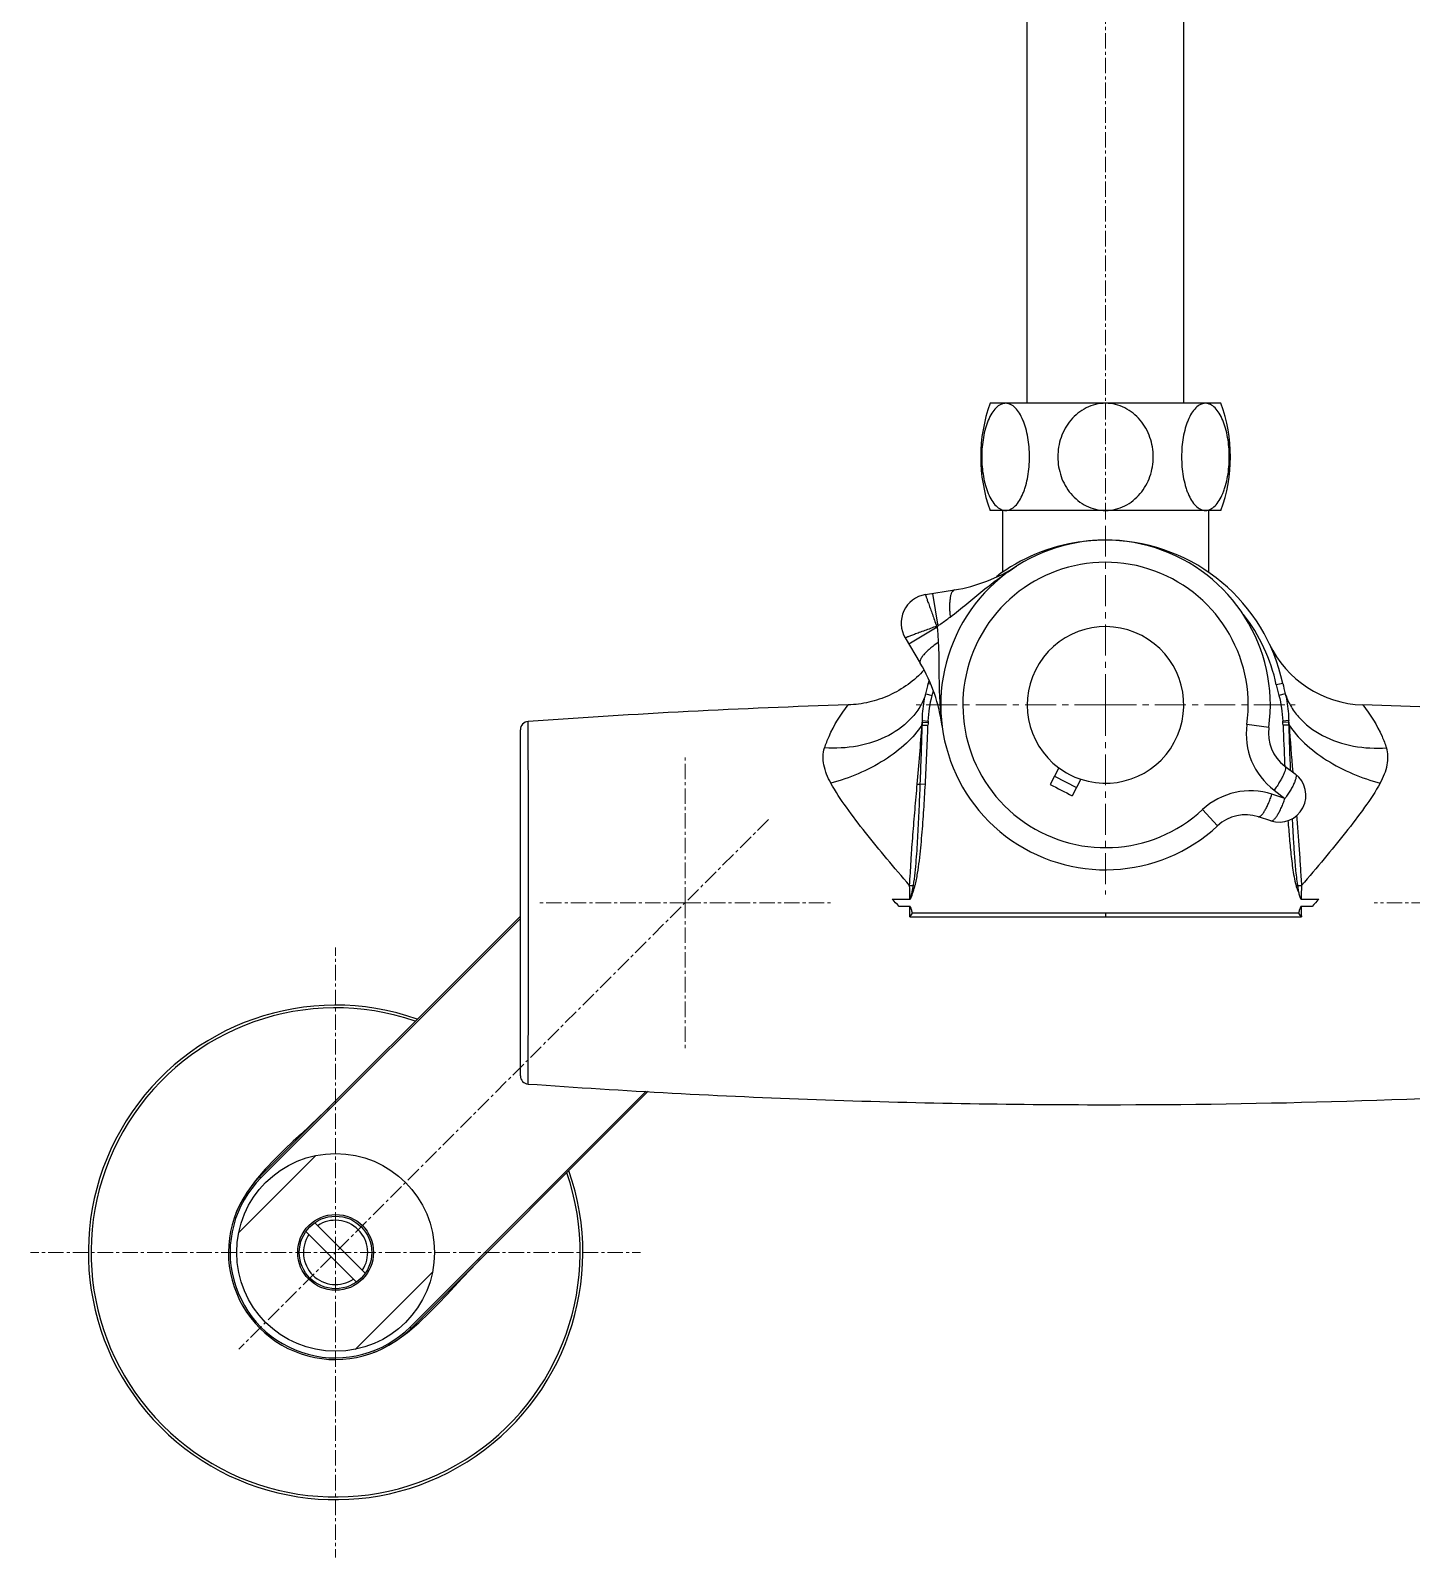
# Model space of a CAD drawing. Extents: x 0 to 3160, y 0 to 2315.
# Drawn here: x 947.6 to 1115.2, y 397.5 to 582.7 of the extents above; entities that cross this region are included whole.
import ezdxf

# ---------------------------------------------------------------- set-up
doc = ezdxf.new("R2010")
doc.units = 0
doc.header["$LTSCALE"] = 10
doc.header["$MEASUREMENT"] = 0
doc.linetypes.add('CENTER', pattern=[0.6, 0.375, -0.075, 0.075, -0.075])
doc.linetypes.add('CENTER2', pattern=[28.575000000000003, 19.05, -3.175, 3.175, -3.175])
doc.layers.add('Cneter', color=1, linetype='CENTER2', lineweight=13)
for name, color, linetype in [('DEF_LAYER_ASSEM_MEMBER', 7, 'CONTINUOUS'), ('DEFAULT_1', 7, 'CENTER'), ('MEMBER', 7, 'CONTINUOUS')]:
    doc.layers.add(name, color=color, linetype=linetype)

msp = doc.modelspace()

# ---------------------------------------------------------------- linework, layer by layer
at = {"layer": 'Cneter', "linetype": 'CENTER', "lineweight": 5, "ltscale": 0.5}
for p, q in [((1078.088350961107, 523.5416439069024), (1078.088350961107, 1465.497907856703)), ((1027.088350961108, 476.8979078567025), (1027.088350961108, 494.6479078567025)), ((1037.199977932108, 487.0095348277025), (972.9027805662081, 422.7123374618025)), ((1027.088350961108, 476.8979078567025), (1009.338350961108, 476.8979078567025)), ((1027.088350961108, 476.8979078567025), (1044.838350961108, 476.8979078567025)), ((1027.088350961108, 476.8979078567025), (1027.088350961108, 459.1479078567025)), ((1129.088350961107, 476.8979078567025), (1110.700007140007, 476.8979078567025)), ((984.6619440900076, 434.4715009855025), (984.6619440900076, 471.4859251443025)), ((984.6619440900076, 434.4715009855025), (947.647519931108, 434.4715009855025)), ((984.6619440900076, 434.4715009855025), (1021.676368248807, 434.4715009855025)), ((984.6619440900076, 434.4715009855025), (984.6619440900076, 397.4570768267025))]:
    msp.add_line(p, q, dxfattribs=at)
at = {"layer": 'DEF_LAYER_ASSEM_MEMBER', "color": 7, "linetype": 'Continuous'}
for p, q in [((1068.588350961107, 537.4979078567026), (1068.588350961107, 1338.880638708803)), ((1087.588350961107, 537.4979078567026), (1087.588350961107, 1338.880638708803)), ((1092.087721909707, 537.4979078567026), (1064.088980012608, 537.4979078567026)), ((1092.087721909707, 524.4979078567026), (1064.088980012608, 524.4979078567026)), ((1065.588350961107, 524.4979078567026), (1065.588350961107, 516.9987652065024)), ((1090.588350961107, 524.4979078567026), (1090.588350961107, 516.9895474356026)), ((1056.227518986208, 514.2839242906025), (1059.756371160308, 514.8586343618026)), ((1053.782194098807, 509.0399136045025), (1055.610244523008, 505.9672370948024)), ((1007.088350961108, 455.9000136974025), (1007.088350961108, 497.8958459827025)), ((1072.426248766207, 493.2696315944025), (1071.380884186909, 491.2615049214025)), ((1099.837410061507, 493.4899746885025), (1101.115284209307, 492.5235260610025)), ((1071.909468169808, 492.2769053052025), (1074.570500669308, 490.8916594655025)), ((1075.087281265707, 491.8843857547025), (1074.041916686407, 489.8762590817025)), ((1098.155949241307, 486.8386964798025), (1096.631325907108, 487.3311363990025)), ((1007.088350961108, 475.2826841675025), (975.4695559346073, 443.6638891409025)), ((1078.088350962407, 475.6370926054025), (1054.659402333107, 475.6438391889025)), ((1101.517299589208, 475.6438391889025), (1078.088350962407, 475.6370926054025)), ((993.8543322454079, 425.2791128301025), (1022.607274047208, 454.0320546319026)), ((979.529306873108, 447.9572918636025), (978.4755823970081, 446.9607082849025)), ((982.2812920379074, 446.2329845572025), (972.9004605183072, 436.8521530375025)), ((972.9570978083075, 440.1298536178025), (972.5728920005076, 439.2522130273025)), ((972.4996694362071, 439.0626963904025), (972.509431463608, 439.0884736805025)), ((982.1265360918078, 438.0675691554025), (988.2580122599074, 431.9360929873025)), ((987.1973520881074, 430.8754328156025), (981.0658759200078, 437.0069089837025)), ((996.423427661708, 432.0908489335025), (987.0425961420078, 422.7100174138025)), ((996.0348739637075, 427.1482181286025), (997.1519360326074, 428.2859550119025)), ((989.2788078462072, 422.3189469718025), (989.2531394948073, 422.3092263317025)), ((989.4413887907076, 422.3819638417025), (989.2788078462072, 422.3189469718025))]:
    msp.add_line(p, q, dxfattribs=at)
at = {"layer": 'DEF_LAYER_ASSEM_MEMBER', "color": 9, "linetype": 'Continuous'}
for p, q in [((1057.085719892608, 514.4236911835026), (1057.728690155008, 510.4757057173024)), ((1057.664394429108, 510.3378230882025), (1054.226768783108, 508.2926507439025)), ((1057.595288409808, 510.4539798634025), (1057.728690539207, 510.4757057798025)), ((1057.595288409808, 510.4539798634025), (1057.664385407208, 510.3378382527025)), ((1056.276665700007, 502.2572381179025), (1057.048901232907, 502.0521273033025)), ((1056.579542586807, 503.5208033027025), (1056.864583807308, 503.4595335051025)), ((1099.597159335808, 503.5208033023025), (1098.815001284007, 503.3526836092025)), ((1099.899318922207, 502.2571141759025), (1099.127800846107, 502.0521267138025)), ((1055.844551475408, 498.4580802912025), (1056.547031643808, 498.4323053835025)), ((1055.855095896108, 498.8092944013025), (1056.561793876608, 498.7738716446025)), ((1055.862154129708, 498.9930495102025), (1056.571361890708, 498.9518809319025)), ((1058.186518069608, 498.8783059311025), (1058.193272175107, 498.8204561746025)), ((1097.900333336107, 498.1619702893025), (1095.238258185007, 498.5295898074025)), ((1100.314546867108, 498.9930231911025), (1099.605340078007, 498.9518801350025)), ((1100.321605971707, 498.8093090056025), (1099.614908045707, 498.7738716446025)), ((1100.332150519107, 498.4581156138025), (1099.629670278408, 498.4323053835025)), ((1099.824048085007, 493.7568942097025), (1099.836733803608, 493.4900394619025)), ((1055.615774982808, 491.3109112942025), (1056.226744436208, 491.2773523566025)), ((1099.862518700707, 489.5629935783025), (1098.286527675107, 490.0720248098025)), ((1098.541593410608, 490.5620015289025), (1099.862518700707, 489.5629935783025)), ((1091.693186060507, 486.2381513131025), (1089.865146202008, 488.2079377218025)), ((1054.777849718008, 479.0068263662025), (1054.965730671507, 478.9531079407025)), ((1052.207212822807, 477.3359260660025), (1054.367876460308, 477.3369098926025)), ((1054.350437711408, 476.4589157110025), (1053.033125437108, 476.4595058157025)), ((1101.825527783207, 477.3369026141025), (1103.969489099507, 477.3359260660025)), ((1103.143576485209, 476.4595058157025), (1101.826154394908, 476.4589156632025)), ((1007.088350961108, 474.9998414551025), (975.6109772908076, 443.5224677847025)), ((1054.323197544708, 475.1800273391025), (1078.088350961107, 475.1746496985025)), ((1078.088350808608, 475.6370926054025), (1078.088350961107, 475.1756210510025)), ((1078.088350961107, 475.1756210510025), (1101.853504377508, 475.1800273388025)), ((993.7129108891077, 425.4205341863025), (1022.340356381307, 454.0479796785025)), ((975.6109772908076, 443.5224677847025), (975.4695559345073, 443.6638891409025)), ((993.7129108891077, 425.4205341863025), (993.8543322454079, 425.2791128301025))]:
    msp.add_line(p, q, dxfattribs=at)
at = {"layer": 'DEF_LAYER_ASSEM_MEMBER', "color": 7, "linetype": 'Continuous'}
for points in [[(983.8805061533076, 452.0748949073025), (982.6465235282076, 450.8720208052025), (981.5260260807072, 449.8147815213025), (980.5141882612079, 448.8735922656025), (979.529306873108, 447.9572918636025)], [(978.4755823970081, 446.9607082849025), (977.3376018710078, 445.8433653962025), (976.1285809806077, 444.5810807970025)], [(976.1285809806077, 444.5810807970025), (974.9402820758078, 443.2032245817025), (973.8840649012072, 441.7603379523025), (972.9570978083075, 440.1298536178025)], [(1000.005589512208, 431.3359735214025), (1001.062755698407, 432.4563858818025), (1002.265433680108, 433.6901587681025)], [(997.1519360326074, 428.2859550119025), (998.1482906863075, 429.3394582222025), (1000.005589512208, 431.3359735214025)], [(993.3950879347076, 424.7509801953025), (994.7728493586073, 425.9393530811025), (996.0348739637075, 427.1482181286025)], [(989.4429915204073, 422.3825814883025), (990.3215039873076, 422.7672362237025), (991.9522874644081, 423.6946112226025), (993.3950879347076, 424.7509801953025)]]:
    msp.add_lwpolyline(points, dxfattribs=at)
for radius in [12, 4.6, 4.4]:
    msp.add_circle((984.6619440900076, 434.4715009855025), radius, dxfattribs=at)
for centre, radius, start, end in [((1081.882916178507, 530.9979078567026), 18.9445652174, 159.9337588912876, 200.0662411087124), ((1074.293785743808, 530.9979078567026), 18.9445652174, 339.9337588912875, 20.0662411087124), ((1078.088350961107, 500.8979078567025), 20, 352.1374624822965, 312.8625375189048), ((1078.088350961107, 498.8979078567025), 22, 98.05452688581433, 127.0270360217131), ((1078.088350961107, 498.8979078567025), 22, 91.38002677780476, 96.75986921317764), ((1078.088350961107, 498.8979078567025), 22, 12.13005510270703, 88.07774966850181), ((1056.541519848308, 534.5985616930025), 20, 279.2500000000025, 302.5950463845047), ((1056.790117965807, 510.8294370076025), 3.5, 99.25000000000246, 210.7499543185933), ((1078.088350961107, 500.8979078567025), 9.5, 251.5847202874123, 233.4152797126101), ((1109.711081081608, 513.8980058310026), 12.999999993, 205.3734100839054, 268.1754869719035), ((1038.422116293008, 495.7413753732025), 20, 7.404934508595136, 30.75000000000616), ((1078.088350961107, 498.8979078567025), 22, 166.9004090995098, 167.8699440022899), ((1077.748413402707, -472.1824729124974), 973.5761574321001, 91.81696427621658, 94.10720861241447), ((1078.143641887908, -476.2606543461976), 977.6621430382, 86.01086130579343, 88.17394036102553), ((1008.088350961108, 497.8958946015025), 1, 94.03340263811788, 180.0027856511965), ((1102.853328929907, 497.4779858974025), 5, 172.1373869552048, 232.9017394561252), ((1162.545003147408, 663.1376272103025), 194.5566704047, 242.0582545664184, 242.94174543359), ((1099.154858249107, 489.9313782924025), 3.25, 252.0999999999887, 52.90000000001874), ((1095.094394835009, 482.5732121768025), 5, 72.09821798147952, 132.8626091118849), ((993.1175037354078, 519.9001544562025), 75.8025509073, 323.8461539943007, 324.2791455419925), ((1163.059198265808, 519.9001544845025), 75.8025509879, 215.7208544405151, 216.1538459878795), ((984.6619440900076, 434.4715009855025), 30, 70.7201442692256, 19.27985340828447), ((1008.088350961108, 455.9000146199025), 1, 180.0000528579959, 265.9677740765916), ((1078.087107524108, 1431.436092566603), 979.0418698647001, 270.0000727687787, 273.4256677797123), ((984.6619440900076, 434.4715009855025), 13, 135.0000000000071, 315.0000000000071), ((984.6619440900076, 434.4715009855025), 3.9, 326.0874892109997, 123.9125107889924), ((984.6619440900076, 434.4715009855025), 3.9, 146.0874892109997, 303.9125107889924)]:
    msp.add_arc(centre, radius, start, end, dxfattribs=at)
at = {"layer": 'DEF_LAYER_ASSEM_MEMBER', "color": 9, "linetype": 'Continuous'}
for centre, radius, start, end in [((1078.088350961107, 500.8979078567025), 17.3126570046, 352.1374624821031, 312.8625375179073), ((1078.088350961107, 498.8979078567025), 21.2, 12.13003815550112, 37.76520267221893), ((1078.088350961107, 500.8979078567025), 22.5, 154.8062926734163, 155.1936813515944), ((1028.730858352307, 509.5290585834025), 28.4894870045, 345.212686563592, 347.8252574339978), ((1028.681187015508, 509.5669153166025), 29.3461964964, 345.1627860021945, 346.3249369122116), ((1126.188420114408, 509.2484253099025), 28.0011397744, 192.1547985023958, 194.892138941988), ((1127.446348777607, 509.5291800613025), 28.4900064686, 192.1747678109, 194.7872907688962), ((1105.532426464408, 504.1382479773025), 47.64159718810001, 182.9934046663011, 183.9058766646025), ((1100.977332501907, 503.8219010597025), 43.07553488470001, 183.8987871353003, 186.2259182375958), ((470.8041803386077, 513.6075616195026), 585.236483367, 357.8166030178019, 358.5166725923015), ((964.8564191822079, 507.0391506934025), 91.35999561770001, 354.6080756573022, 354.8305036521049), ((1055.400146062808, 502.0596441771025), 3.6288611204, 276.519963658489, 277.0343442377832), ((1093.715652243707, 497.4969020457025), 37.8832962954, 178.014692092195, 178.5461040963036), ((1085.873516272808, 496.1050868717025), 30.1500540193, 174.5019274844001, 174.8577500887957), ((1055.442963687507, 501.1226968855025), 2.3498191944, 279.8490493004056, 280.1012967598032), ((1078.499519653007, 498.0313352137025), 22.6577833852, 177.5685373014995, 178.0323334839962), ((655.5097749550077, 512.7998539016025), 401.2945398369, 356.9255987017049, 357.9482006798031), ((1081.918577561908, 497.5068686996025), 25.3884181337, 177.139479617701, 177.911040975905), ((1079.192847349508, 497.6467124070025), 22.6591056585, 176.6979252410031, 177.1486901488992), ((1099.374190842907, 503.6573701534025), 41.4640065999, 186.2401491803007, 186.6185143104049), ((1098.959054188208, 503.6090616303025), 41.04606833, 186.6996210926, 186.9651273167981), ((1098.604976959208, 503.5656244295025), 40.6893367193, 186.9648747136989, 187.4076329126019), ((1103.685233368607, 497.3631072665025), 8.5271373432, 172.137484385095, 232.8999780970189), ((1076.983851227707, 497.6467122810025), 22.6591090057, 2.851309748602627, 3.302072571295207), ((1074.258124503107, 497.5068687058025), 25.3884179908, 2.088959021899478, 2.860520384398987), ((1549.828824833908, 514.8073567191025), 450.4968602207, 182.0830956645022, 182.6782472957987), ((1070.306240109907, 496.1053575352025), 30.1469875932, 5.142257880698413, 5.498114417902931), ((1077.674680038008, 498.0312388282024), 22.6602874505, 1.967692845600205, 2.431433906604801), ((1062.459692217208, 497.4968612923025), 37.8846543538, 1.45390542869826, 1.985298382997511), ((1100.733738231607, 501.1226968674025), 2.349819176, 259.8987032394028, 260.150950700705), ((1191.320282600507, 507.0391506811025), 91.3599954775, 185.1694963480969, 185.3919243432949), ((1100.776555859407, 502.0596441764025), 3.6288611196, 262.9656557621119, 263.4800363416159), ((1738.395664125109, 515.1760172427025), 638.282488878, 181.5008649068, 181.9919901031993), ((1095.665657957508, 481.9576509119025), 8.527134444400001, 72.10001048391624, 132.8625270339126), ((1053.317813686208, 503.6825132862025), 24.7188143646, 272.2968245209148, 273.386192425612), ((1006.808610166808, 476.8941220338025), 47.5457766346, 0.5335810327975696, 2.518650360597783), ((1102.858888204308, 503.6825124154025), 24.7188134934, 266.6138058228761, 267.7031776459008), ((1149.184980682508, 476.9006176806025), 47.3625570295, 177.4794656482956, 179.4722130915009), ((806.3501360438077, 244.8227395103025), 338.390435825, 43.19827404218616, 43.40217908027576), ((1006.971154628207, 476.8951398058025), 47.3831279393, 357.9244970854018, 359.4725126566003), ((1149.206553555907, 476.8951695073025), 47.3841346167, 180.5275120525995, 182.0754947390966), ((1293.445325791209, 297.9541533282025), 260.9193655971, 136.5675495629922, 136.8319973144159), ((984.6619440900076, 434.4715009855025), 29.6728526794, 71.0188175184742, 18.98117822909509), ((984.6619440900076, 434.4715009855025), 12.8, 135.0000000000071, 315.0000000000071)]:
    msp.add_arc(centre, radius, start, end, dxfattribs=at)
at = {"layer": 'DEF_LAYER_ASSEM_MEMBER', "color": 7, "linetype": 'Continuous'}
for points, start_tangent, end_tangent in [([(1065.963995308208, 537.4979078567026), (1065.366060126107, 537.3566043294024), (1064.800062955308, 536.9453618336024), (1064.292422089307, 536.2975341699025), (1063.861464563708, 535.4564023534026), (1063.678473928007, 534.9773150401024), (1063.518473991908, 534.4663873447025), (1063.269983850308, 533.3690271680025), (1063.119583079208, 532.2022914138024), (1063.069066899007, 531.0014692652026), (1063.118999587708, 529.8004112211024), (1063.268912757007, 528.6328753458026), (1063.517164114108, 527.5340840245026), (1063.677150020708, 527.0223304353026), (1063.860241812607, 526.5423576413025), (1064.291536750207, 525.6997622759025), (1064.799505812907, 525.0509985407025), (1065.365774325008, 524.6393566818026), (1065.963995308208, 524.4979078567026)], (-1, 0), (1, 0)), ([(1065.963995308208, 524.4979078567026), (1066.562049583708, 524.6393044799024), (1067.128174064208, 525.0507015504024), (1067.635856335708, 525.6988099599025), (1068.066954046308, 526.5404523691025), (1068.250002861207, 527.0199056186025), (1068.410009145407, 527.5311940489025), (1068.658457606907, 528.6293374310026), (1068.808671594008, 529.7966653329024), (1068.858917384709, 530.9978926949025), (1068.808673782207, 532.1991227355024), (1068.658461793308, 533.3664544806024), (1068.410015566507, 534.4645990778024), (1068.250010459607, 534.9758878546024), (1068.066963906807, 535.4553411237025), (1067.635865981307, 536.2969886725025), (1067.128181553708, 536.9451066018025), (1066.562053015608, 537.3565087359025), (1065.963995308208, 537.4979078567026)], (1, 0), (-1, 0)), ([(1078.088350961107, 537.4979078567026), (1076.891715075408, 537.3564189904025), (1075.758933047608, 536.9445947342026), (1074.743246371507, 536.2959629706024), (1073.881198049408, 535.4539206285026), (1072.698876624907, 533.3649001606025), (1072.298493891407, 530.9965710207025), (1072.699695172607, 528.6285910689026), (1073.882413744508, 526.5404531009026), (1074.744408173707, 525.6989140481026), (1075.759889003508, 525.0507538291024), (1076.892052017607, 524.6393091641025), (1078.088350961107, 524.4979078567026)], (-1, 0), (1, 0)), ([(1078.088350961107, 524.4979078567026), (1079.284952633307, 524.6393874468024), (1080.417702486508, 525.0511866030026), (1081.433379773007, 525.6997893641026), (1082.295430514807, 526.5418065874026), (1083.477771094807, 528.6307587001024), (1083.878209540208, 530.9989463640024), (1083.477132579608, 533.3668706039025), (1082.294498374808, 535.4551158500026), (1081.432493163407, 536.2967449498026), (1080.416975141208, 536.9449853297026), (1079.284732821909, 537.3564863351025), (1078.088350961107, 537.4979078567026)], (1, 0), (-1, 0)), ([(1090.212706614107, 537.4979078567026), (1089.614653624907, 537.3565121339025), (1089.048530619808, 536.9451170571026), (1088.540848142407, 536.2970098853025), (1088.109750299707, 535.4553693582025), (1087.926701226008, 534.9759165363025), (1087.766694579608, 534.4646273525025), (1087.518244756107, 533.3664810063026), (1087.368030542708, 532.1991540282024), (1087.317784660807, 530.9979287853025), (1087.368027371507, 529.7967004274026), (1087.518239248408, 528.6293656873024), (1087.766690035107, 527.5312054090025), (1087.926697013207, 527.0199113962026), (1088.109745466407, 526.5404568058025), (1088.540844007508, 525.6988134016026), (1089.048528904308, 525.0507005056024), (1089.614653895507, 524.6393033641025), (1090.212706614107, 524.4979078567026)], (-1, 0), (1, 0)), ([(1090.212706614107, 524.4979078567026), (1090.810757575908, 524.6393021544025), (1091.376878526507, 525.0506943454025), (1091.884561373308, 525.6988000631025), (1092.315658152007, 526.5404335535025), (1092.498707097408, 527.0198844009026), (1092.658714758409, 527.5311774306026), (1092.907169469707, 528.6293395321024), (1093.057383473308, 529.7966685837025), (1093.107628429409, 530.9978936890025), (1093.057385090808, 532.1991243037025), (1092.907172273708, 533.3664595310024), (1092.658722166607, 534.4646144973026), (1092.498715463407, 534.9759064497025), (1092.315666935907, 535.4553606218026), (1091.884567834108, 536.2970045048025), (1091.376883175408, 536.9451165818025), (1090.810759561407, 537.3565121329025), (1090.212706614107, 537.4979078567026)], (1, 0), (-1, 0)), ([(1056.081739373708, 505.1500500542025), (1054.123255490707, 503.3930330602025), (1051.839229139007, 502.0613957618025), (1049.373009048308, 501.2274789953025), (1046.879519750908, 500.9045964435025)], (-0.6733222830832578, -0.7393491077316247), (-0.9994928999075382, -0.0318424721782104)), ([(1101.398853987808, 479.0068555725025), (1101.432814263508, 478.6096706274025), (1101.500828072307, 478.2167735109025)], (0.05997614978222528, -0.9981998103873293), (0.2521100332112475, -0.9676985745335289)), ([(1101.500827274007, 478.2167765393025), (1101.562350430408, 477.9866475160025), (1101.627885515607, 477.7576319833025), (1101.663207234107, 477.6438854235025), (1101.701777527307, 477.5312037405025), (1101.747515174708, 477.4212808301025), (1101.777639513708, 477.3699642096025), (1101.825527780707, 477.3368968730026)], (0.2521037002692271, -0.9677002244034896), (0.9999579023023478, -0.009175708315347189)), ([(1054.659402333107, 475.6438391889025), (1054.601374673608, 475.8578359983025), (1054.539407125508, 476.0707217410025), (1054.505891707508, 476.1763953956025), (1054.469143820108, 476.2809834701025), (1054.425253365208, 476.3827334816025), (1054.350437712907, 476.4589191720025)], (-0.255266816282583, 0.9668706493140405), (-0.9999998958226165, -0.0004564589314345662)), ([(1101.826154393408, 476.4589191241025), (1101.751378732708, 476.3826044012025), (1101.707513723208, 476.2808660586025), (1101.670777375208, 476.1762960439025), (1101.637270332509, 476.0706416951025), (1101.575315988108, 475.8577956992025), (1101.517299589208, 475.6438391889025)], (-0.9999998957704265, 0.0004565732541698442), (-0.2552668163374315, -0.9668706492995598)), ([(1008.018033359607, 454.9024891062025), (1025.515961949108, 453.8047067383025), (1043.030944950207, 453.0214572477025), (1078.088350961107, 452.3942227027025)], (0.9975246548631811, -0.0703175862789092), (1, 0))]:
    msp.add_spline(points, degree=3, dxfattribs=dict(at, start_tangent=start_tangent, end_tangent=end_tangent))
at = {"layer": 'DEF_LAYER_ASSEM_MEMBER', "color": 9, "linetype": 'Continuous'}
for points, start_tangent, end_tangent in [([(1059.235202941108, 511.5696014008025), (1061.244685954208, 513.1645577109025), (1063.211060249308, 514.7776823823026), (1065.223433585308, 516.3197279389026), (1067.314935404707, 517.7482347748025)], (0.8059929958207255, 0.5919250718527915), (0.8425278161359245, 0.5386528372126426)), ([(1056.227518986208, 514.2839242906025), (1056.254625697007, 514.2091302050026), (1056.288906722708, 514.1165706690026), (1056.335574108308, 513.9881884296026), (1056.461954009108, 513.6297949467025), (1056.632803839608, 513.1499270496026), (1056.840386873908, 512.5681236420025), (1057.075894154507, 511.9072151095025), (1057.331545997908, 511.1928806480025), (1057.596269353608, 510.4512216337025)], (0.3918973584801462, -0.9200089458349217), (0.3534908789364348, -0.9354379714918285)), ([(1059.756369725008, 514.8586431686026), (1059.587576895507, 514.7727284054024), (1059.442078248408, 514.5754768791026), (1059.324256451708, 514.2726325000026), (1059.237389396008, 513.8728665277024), (1059.184030613807, 513.3876763366025), (1059.165691192708, 512.8312167991025), (1059.182936777108, 512.2190734872024), (1059.235203231207, 511.5696012365025)], (-0.9869956011356557, -0.1607472654164484), (0.1042118907695161, -0.9945551175386121)), ([(1057.728690694308, 510.4757061094026), (1058.108164251908, 510.7480597143025), (1059.235202941108, 511.5696014008025)], (0.813889355135286, 0.5810198943215872), (0.8060575380804132, 0.591837178034418)), ([(1057.598031871507, 510.4550013646025), (1056.859643609908, 510.1810331396025), (1056.148040878108, 509.9176484335025), (1055.490277147308, 509.6733131634025), (1055.189332554208, 509.5616960911025), (1054.910968993908, 509.4586801474025), (1054.658145143007, 509.3649300372025), (1054.433357470308, 509.2814740854025), (1054.238903228907, 509.2093802766025), (1054.076821764507, 509.1493226738025), (1053.948959547508, 509.1018516503025), (1053.898280811807, 509.0830102290025), (1053.856628980908, 509.0675248397025), (1053.824134974708, 509.0554571586025), (1053.800865661407, 509.0468281569025), (1053.792705037207, 509.0438058224025), (1053.786868312208, 509.0416463511025), (1053.782190192907, 509.0399202548025)], (-0.9438172858103319, -0.3304677457871166), (-0.513295738368623, 0.8582117949391107)), ([(1057.664392537607, 510.3378536721025), (1057.699667941708, 509.8720817441024), (1057.794789472207, 508.4806247483025)], (0.07804012358614723, -0.9969502189731737), (0.06474332743809955, -0.9979019498689453)), ([(1057.794790082808, 508.4806245201025), (1057.263668921008, 508.1031894706025), (1056.783654111007, 507.7229215428025), (1056.369168863008, 507.3511868016025), (1056.031788856908, 506.9984367465025), (1055.781386126408, 506.6749275211025), (1055.625126913207, 506.3900056531025), (1055.567546933808, 506.1517559890025), (1055.610229274307, 505.9672280258025)], (-0.8288590645003017, -0.559457461471098), (0.511284930928248, -0.8594112632527553)), ([(1057.794789472207, 508.4806247483025), (1057.855771984708, 506.7593120577025), (1057.870475312107, 505.0502488151025), (1057.955833732208, 501.6503559703025)], (0.06470081868313003, -0.997904706904288), (0.05234630341463992, -0.9986289924285309)), ([(1056.277302733908, 502.2568122599025), (1055.646303088608, 500.8197542512025), (1054.674486605707, 499.4551656869025), (1051.776372680408, 497.2037242820025), (1047.993861805508, 495.9149510496025), (1043.998676858708, 495.6920093953025)], (-0.3046688882297723, -0.9524583290332626), (-0.9977890737480061, 0.06646024608061725)), ([(1055.862169924308, 498.9938318791025), (1055.899245148207, 499.8186124058025), (1056.277302733908, 502.2568122599025)], (0.0208573796302041, 0.9997824611959153), (0.249690194439557, 0.9683257751401315)), ([(1099.899399400607, 502.2568113658025), (1100.277456856908, 499.8186112744025), (1100.314532027207, 498.9938306875025)], (0.2496929819614118, -0.9683250563520591), (0.02085642219636077, -0.9997824811693627)), ([(1099.899930546408, 502.2576388759025), (1100.530981010908, 500.8203332227025), (1101.501302565008, 499.4560119475025), (1104.399620620508, 497.2041060435025), (1108.182292877207, 495.9151769533025), (1112.178025063507, 495.6920093953025)], (0.3057177383994005, -0.9521221898621814), (0.9977890742226656, 0.06646023895440188)), ([(1043.999029235108, 495.6919649322025), (1044.539371837807, 497.0881725202025), (1046.879814342507, 500.9046100124025)], (0.3150825130627264, 0.9490642812592185), (0.627282354999332, 0.7787919151522389)), ([(1056.571361890708, 498.9518809319025), (1057.048901232907, 502.0521273033025)], (0.05795769282813756, 0.9983190401079403), (0.2568830901401671, 0.9664424856141408)), ([(1099.127800846107, 502.0521267138025), (1099.605340078007, 498.9518801350025)], (0.2568831585653968, -0.9664424674265227), (0.05795764691815013, -0.9983190427732564)), ([(1109.296887602808, 500.9046100113025), (1111.637330110807, 497.0881725228025), (1112.177672714608, 495.6919649356025)], (0.627282354381172, -0.7787919156501395), (0.3150825138410721, -0.9490642810008134)), ([(1008.018033359607, 454.9024891062025), (1008.018219158807, 454.9292316676026), (1008.018769791608, 455.0091001277025), (1008.019672288908, 455.1415724005025), (1008.020912428708, 455.3261407408025), (1008.022475054508, 455.5623021754025), (1008.024343219708, 455.8495509622025), (1008.028922279507, 456.5754921548025), (1008.034433863008, 457.4984850206025), (1008.040613188607, 458.6082437710025), (1008.047244795807, 459.8931977483025), (1008.054111797108, 461.3419564799025), (1008.067373382608, 464.6759670636025), (1008.078454939207, 468.4785243005026), (1008.085791951107, 472.6059093655026), (1008.088350961008, 476.8979155097025), (1008.085791934807, 481.1899228629025), (1008.078454981807, 485.3173112339024), (1008.067373317008, 489.1198661937025), (1008.054111550708, 492.4538737410025), (1008.047244769108, 493.9026300491025), (1008.040613095608, 495.1875826614025), (1008.034433941708, 496.2973398871025), (1008.028922112508, 497.2203294690025), (1008.024343214507, 497.9462710602025), (1008.020912346708, 498.4696784321025), (1008.019672530408, 498.6542456348025), (1008.018769728707, 498.7867166873025), (1008.018217557008, 498.8665840320025), (1008.018030780207, 498.8933264254025)], (-0.17822609988574, 0.9839895615907307), (0.1644749302807737, 0.9863812636648848)), ([(1055.811937183707, 498.4541314591025), (1053.939874415008, 496.2710651480025), (1051.268072866807, 494.2177493059025), (1048.076671679308, 492.5450811893025), (1044.758449237808, 491.4148954365025)], (-0.5517593503273055, -0.834003368893909), (-0.9682916138535903, -0.2498226381671797)), ([(1055.243421870207, 491.2887746153025), (1055.811937183707, 498.4541314591025)], (0.08647169608634288, 0.996254307782883), (0.06503990688693921, 0.9978826636995647)), ([(1100.364535097007, 498.4542354381025), (1102.236657154308, 496.2709693530025), (1104.908691622308, 494.2176475737025), (1108.100094303407, 492.5450732691025), (1111.418252691208, 491.4148954301025)], (0.5514186045837018, -0.8342286991700557), (0.9682922758320474, -0.249820072380092)), ([(1100.364764738608, 498.4541314591025), (1100.805348488808, 492.7572960393025)], (0.06503443473089938, -0.9978830203481932), (0.08629105091945233, -0.9962699707063425)), ([(1044.758464085007, 491.4141586744025), (1043.909420702307, 493.6279498346025), (1043.998699759908, 495.6911573176025)], (-0.4851099247157246, 0.874453178244727), (0.3207599920382513, 0.9471605077850435)), ([(1111.418252691208, 491.4148954301025), (1111.943908277208, 492.5241354416025), (1112.267289435007, 493.6281243007025), (1112.355736884207, 494.6957009910025), (1112.178025063507, 495.6920093953025)], (0.4870552983374813, 0.8733711332311066), (-0.3110183087567736, 0.9504039202455324)), ([(1099.837288991208, 493.4900662533025), (1099.912688995008, 493.3587368508025), (1099.922697173408, 493.2589716042025), (1099.913950880007, 493.1376328560025), (1099.840897911408, 492.8349559991025), (1099.696261102008, 492.4616280156025), (1099.485253580007, 492.0312567068025), (1099.215697726107, 491.5596924362025), (1098.897108571207, 491.0636875675025), (1098.541593410608, 490.5620015289025)], (0.7975839288206654, -0.6032079877513161), (-0.5958079307028217, -0.8031269574056281)), ([(1054.308117450908, 478.9832705282025), (1051.555333966808, 482.2384100092025), (1048.971550488708, 485.4051510997025), (1046.643167170408, 488.4843147251025), (1044.755608446108, 491.4138152253025)], (-0.6487364737932667, 0.761013132324455), (-0.4892521955273699, 0.8721423560243181)), ([(1054.308456069008, 478.9835577349025), (1054.405277187308, 480.5207523832025), (1054.459282533107, 481.2892747051025), (1054.502135188208, 482.0586562174025), (1054.547562345508, 482.8280952632024), (1054.602737315307, 483.5971475931025), (1054.720803828308, 485.1352495664025), (1054.973168208107, 488.2119170279025), (1055.243421870207, 491.2887746153025)], (0.02570862609665752, 0.9996694786499297), (0.08642278013519379, 0.9962585523214865)), ([(1054.777850439408, 479.0068557211025), (1054.991875669908, 480.5339681775025), (1055.131691760607, 482.0699189840025), (1055.240336544508, 483.6084224030025), (1055.331674470908, 485.1480683391025), (1055.485008907708, 488.2290066526025), (1055.615767760008, 491.3110783971025)], (0.1908938290887144, 0.9816106896401694), (0.03988149793463221, 0.9992044165847598)), ([(1054.965730673208, 478.9531079414025), (1055.146153498808, 479.7070054637025), (1055.285303952008, 480.4696037842025), (1055.500150270907, 482.0049386675025), (1055.668083360708, 483.5461677020025), (1055.808426789607, 485.0901686345025), (1056.038735046608, 488.1823192765025), (1056.226744436208, 491.2773523566025)], (0.2761018985789809, 0.9611283689503095), (0.05566336618408707, 0.9984495929515202)), ([(1055.244311488907, 491.2887450297025), (1055.345056509507, 491.2937390330025), (1055.615781066307, 491.3110794281025)], (0.9989257256121056, 0.04633999040061), (0.9970113730658839, 0.07725491555416332)), ([(1101.115284208907, 492.5235260614025), (1101.208002322308, 492.1591397799025), (1101.184418956907, 492.0146034171025), (1101.142304391908, 491.8510462083025), (1101.004178475609, 491.4729850370025), (1100.798624311208, 491.0386769287025), (1100.533095120707, 490.5639138152025), (1100.217250226608, 490.0659960128025), (1099.862518700707, 489.5629935783025)], (0.7975839288220002, -0.603207987749551), (-0.5952624099028839, -0.8035313704869346)), ([(1111.421093524708, 491.4138152068025), (1109.533534788408, 488.4843147058025), (1107.205151459208, 485.4051510832025), (1104.621367971107, 482.2384099979025), (1101.868584477108, 478.9832705233025)], (-0.4892521981015232, -0.872142354580276), (-0.6487364759231045, -0.7610131305088443)), ([(1096.631177924008, 487.3311841962025), (1096.782004332608, 487.3447475802025), (1096.869467690707, 487.3937723551025), (1096.963845904007, 487.4705339452025), (1097.169882805307, 487.7039837448025), (1097.392734919007, 488.0365954147025), (1097.624245514507, 488.4562934973025), (1097.855917467607, 488.9475788794025), (1098.079485643808, 489.4930485468025), (1098.286527675307, 490.0720248097025)], (0.9515944038765564, -0.3073566178087294), (0.3161417079364151, 0.9487119797404514)), ([(1098.155949241307, 486.8386964798025), (1098.507617933108, 486.9717496324025), (1098.612488327508, 487.0739706463025), (1098.722310627407, 487.2022814394025), (1098.952774437808, 487.5322745453025), (1099.190637787508, 487.9497635563025), (1099.427239675708, 488.4395852704025), (1099.653948872708, 488.9839041798025), (1099.862518700707, 489.5629935783025)], (0.9515944038803574, -0.3073566177969612), (0.3167858730388482, 0.9484970799338366)), ([(1101.265681238008, 487.4791814183025), (1101.438759461407, 485.3548757581025), (1101.520807963507, 484.2927946015025), (1101.601117305107, 483.2308760259025), (1101.668635548807, 482.1685317144025), (1101.729159811908, 481.1061684350025), (1101.807602461908, 480.0451879897025), (1101.868245853308, 478.9835577349025)], (0.08377200839684562, -0.9964849475075671), (0.02571040142744974, -0.9996694329919464)), ([(1100.229563083507, 486.8651674815025), (1100.403620389807, 484.6782020712025), (1100.504708256807, 483.5859244208025), (1100.619269840608, 482.4949817140025), (1100.752907780108, 481.4062216068025), (1100.916133571907, 480.3215368641025), (1101.133388870707, 479.2465467428025), (1101.283064218907, 478.7190353266025), (1101.500827274007, 478.2167765393025)], (0.07262176531217814, -0.9973595536229365), (0.5177924063619773, -0.8555062968288855)), ([(1100.744052912009, 487.1092599323025), (1100.848878255207, 485.0786128262025), (1100.973360507807, 483.0491112711025), (1101.135460065807, 481.0223297139025), (1101.245121414107, 480.0116406241025), (1101.398850748308, 479.0068557646025)], (0.04818248816744626, -0.9988385494332876), (0.190129951602246, -0.9817589324797243)), ([(1054.352204841408, 477.3437889345025), (1054.392340363507, 477.3780851596025), (1054.416035683407, 477.4266277830025), (1054.451833771108, 477.5286622690025), (1054.481848190107, 477.6325804789025), (1054.509200367907, 477.7372331857025), (1054.559686616008, 477.9475907741025), (1054.606871851608, 478.1587095080025), (1054.651893355108, 478.3702935323025), (1054.695243173408, 478.5822181752025), (1054.777838386008, 479.0068550063025)], (0.999743657275572, -0.02264110724465075), (0.1852014089139134, 0.9827005841741937)), ([(1054.367876637208, 477.3365038364025), (1054.412124283008, 477.3686034650025), (1054.442885825508, 477.4122389484025), (1054.492248065608, 477.5092850310025), (1054.534502982307, 477.6093109345025), (1054.573382625307, 477.7107044293025), (1054.645774049008, 477.9154683667025), (1054.714029453407, 478.1216519232025), (1054.779647371608, 478.3286909503025), (1054.843275770608, 478.5363503945025), (1054.965730673208, 478.9531079414025)], (0.8126172644365467, -0.5827977192299777), (0.2752940542328085, 0.9613600697470556))]:
    msp.add_spline(points, degree=3, dxfattribs=dict(at, start_tangent=start_tangent, end_tangent=end_tangent))
at = {"layer": 'DEFAULT_1', "color": 1, "linetype": 'CENTER', "lineweight": 5}
for q in [(1078.088350961107, 523.5416439069024), (1055.093457713207, 500.8979078567025), (1101.083244209107, 500.8979078567025), (1078.088350961107, 477.9030146087025)]:
    msp.add_line((1078.088350961107, 500.8979078567025), q, dxfattribs=at)
at = {"layer": 'MEMBER', "color": 7, "linetype": 'Continuous'}
msp.add_arc((1078.088350961107, 500.8979078567025), 9.5, 233.4150935283149, 251.5849352351205, dxfattribs=at)

doc.saveas('drawing.dxf')
